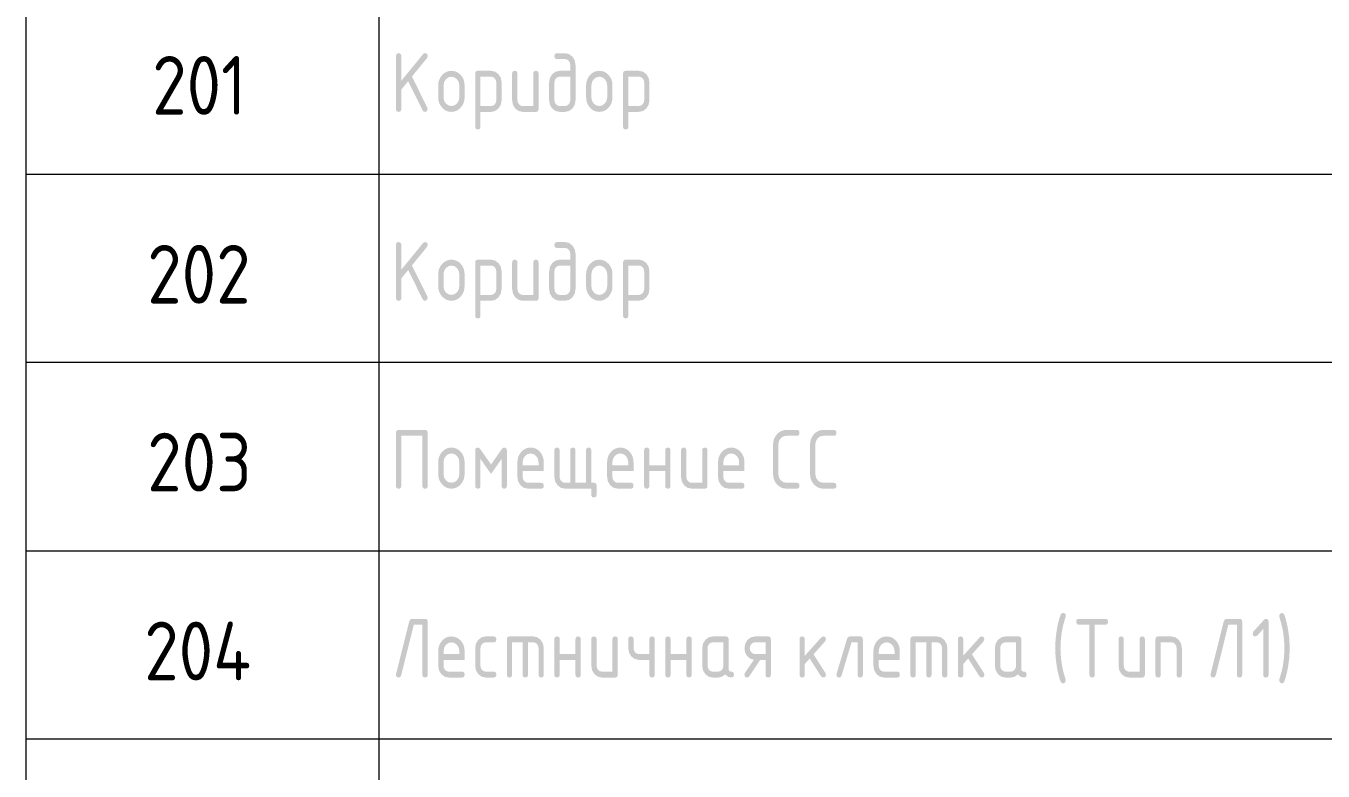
# Model space of a CAD drawing. Header units: millimetres. Extents: x -99936 to 523262, y -63190 to 327013.
# Drawn here: x 165623 to 171147, y 14968 to 18141 of the extents above; entities that cross this region are included whole.
import ezdxf

# ---------------------------------------------------------------- set-up
doc = ezdxf.new("R2010")
doc.units = ezdxf.units.MM
doc.layers.add('0_АР', color=8, linetype='Continuous', lineweight=20)
doc.styles.add('PIK', font='isocpeur.ttf', dxfattribs={"width": 0.9, "height": 250})

msp = doc.modelspace()

# ---------------------------------------------------------------- hatches: boundary and pattern name
at = {"layer": '0_АР'}
h = msp.add_hatch(color=7, dxfattribs=at)
h.dxf.hatch_style = 2
h.paths.add_polyline_path([(167250.311, 17905.74), (167221.207, 17870.131), (167221.207, 17787.614), (167220.504, 17782.125), (167218.396, 17778.216), (167214.882, 17775.879), (167209.962, 17775.102), (167205.011, 17775.879), (167201.481, 17778.216), (167199.366, 17782.125), (167198.663, 17787.614), (167198.663, 18012.455), (167199.366, 18017.922), (167201.481, 18021.833), (167205.011, 18024.183), (167209.962, 18024.968), (167214.882, 18024.183), (167218.396, 18021.833), (167220.504, 18017.922), (167221.207, 18012.455), (167221.207, 17907.394), (167313.811, 18020.834), (167317.601, 18023.934), (167322.3, 18024.968), (167327.22, 18024.183), (167330.734, 18021.833), (167332.842, 18017.922), (167333.545, 18012.455), (167330.458, 18003.966), (167266.297, 17925.418), (167332.001, 17793.843), (167333.545, 17787.614), (167330.017, 17778.96), (167326.345, 17776.06), (167322.3, 17775.102), (167316.354, 17776.756), (167312.268, 17781.716)])
h = msp.add_hatch(color=7, dxfattribs=at)
h.paths.add_polyline_path([(167963.172, 17974.973), (167963.172, 17825.097), (167959.879, 17805.667), (167950.054, 17789.544), (167935.557, 17778.705), (167918.248, 17775.102), (167895.759, 17775.102), (167878.354, 17778.74), (167863.843, 17789.654), (167854.046, 17805.805), (167850.78, 17825.097), (167850.78, 17900.062), (167854.052, 17919.417), (167863.899, 17935.506), (167878.402, 17946.371), (167895.759, 17950.003), (167940.738, 17950.003), (167940.738, 17974.973), (167939.098, 17984.722), (167934.234, 17992.777), (167927.006, 17998.186), (167918.248, 17999.998), (167884.514, 17999.998), (167879.603, 18000.774), (167876.108, 18003.105), (167874.019, 18006.997), (167873.324, 18012.455), (167874.019, 18017.922), (167876.108, 18021.833), (167879.603, 18024.183), (167884.514, 18024.968), (167918.248, 18024.968), (167935.625, 18021.302), (167950.109, 18010.361), (167959.906, 17994.238)])
h.paths.add_polyline_path([(167940.738, 17825.097), (167940.738, 17925.032), (167895.759, 17925.032), (167887.07, 17923.186), (167879.829, 17917.701), (167874.944, 17909.647), (167873.324, 17900.062), (167873.324, 17825.097), (167874.978, 17815.554), (167879.939, 17807.458), (167887.187, 17801.905), (167895.759, 17800.072), (167918.248, 17800.072), (167926.896, 17801.891), (167934.179, 17807.348), (167939.091, 17815.437)])
h = msp.add_hatch(color=7, dxfattribs=at)
h.paths.add_polyline_path([(167378.427, 17837.555), (167378.427, 17887.55), (167379.451, 17900.014), (167382.527, 17911.528), (167387.659, 17922.09), (167394.853, 17931.702), (167403.513, 17939.701), (167413.036, 17945.421), (167423.417, 17948.856), (167434.651, 17950.003), (167446.01, 17948.867), (167456.444, 17945.469), (167465.959, 17939.817), (167474.559, 17931.923), (167481.657, 17922.362), (167486.741, 17911.783), (167489.798, 17900.18), (167490.82, 17887.55), (167490.82, 17837.555), (167489.788, 17825.058), (167486.699, 17813.528), (167481.564, 17802.96), (167474.393, 17793.347), (167465.742, 17785.357), (167456.238, 17779.656), (167445.876, 17776.24), (167434.651, 17775.102), (167423.417, 17776.24), (167413.036, 17779.656), (167403.513, 17785.357), (167394.853, 17793.347), (167387.659, 17802.96), (167382.527, 17813.528), (167379.451, 17825.058)])
h.paths.add_polyline_path([(167468.385, 17837.555), (167468.385, 17887.55), (167465.905, 17901.895), (167458.463, 17914.008), (167447.549, 17922.269), (167434.651, 17925.032), (167421.711, 17922.269), (167410.838, 17914.008), (167403.424, 17901.895), (167400.972, 17887.55), (167400.972, 17837.555), (167403.411, 17823.044), (167410.728, 17810.931), (167421.594, 17802.773), (167434.651, 17800.072), (167447.549, 17802.807), (167458.463, 17811.041), (167465.905, 17823.161)])
h = msp.add_hatch(color=7, dxfattribs=at)
h.paths.add_polyline_path([(167535.878, 17937.49), (167536.581, 17942.956), (167538.696, 17946.867), (167542.226, 17949.218), (167547.178, 17950.003), (167603.347, 17950.003), (167620.724, 17946.371), (167635.207, 17935.506), (167645.005, 17919.417), (167648.271, 17900.062), (167648.271, 17825.097), (167645.005, 17805.805), (167635.207, 17789.654), (167620.724, 17778.74), (167603.347, 17775.102), (167558.422, 17775.102), (167558.422, 17712.649), (167557.72, 17707.183), (167555.611, 17703.272), (167552.097, 17700.921), (167547.178, 17700.137), (167542.226, 17700.921), (167538.696, 17703.272), (167536.581, 17707.183), (167535.878, 17712.649)])
h.paths.add_polyline_path([(167558.422, 17925.032), (167558.422, 17800.072), (167603.347, 17800.072), (167611.994, 17801.891), (167619.277, 17807.348), (167624.189, 17815.437), (167625.836, 17825.097), (167625.836, 17900.062), (167624.196, 17909.784), (167619.332, 17917.812), (167612.104, 17923.22), (167603.347, 17925.032)])
h = msp.add_hatch(color=7, dxfattribs=at)
h.dxf.hatch_style = 2
h.paths.add_polyline_path([(167805.722, 17937.49), (167805.722, 17787.614), (167805.019, 17782.125), (167802.91, 17778.216), (167799.396, 17775.879), (167794.477, 17775.102), (167738.308, 17775.102), (167720.903, 17778.705), (167706.393, 17789.544), (167696.595, 17805.667), (167693.329, 17825.097), (167693.329, 17937.49), (167694.032, 17942.956), (167696.147, 17946.867), (167699.677, 17949.218), (167704.629, 17950.003), (167709.548, 17949.218), (167713.062, 17946.867), (167715.171, 17942.956), (167715.873, 17937.49), (167715.873, 17825.097), (167717.527, 17815.554), (167722.488, 17807.458), (167729.736, 17801.905), (167738.308, 17800.072), (167783.287, 17800.072), (167783.287, 17937.49), (167783.981, 17942.956), (167786.071, 17946.867), (167789.566, 17949.218), (167794.477, 17950.003), (167799.396, 17949.218), (167802.91, 17946.867), (167805.019, 17942.956)])
h = msp.add_hatch(color=7, dxfattribs=at)
h.paths.add_polyline_path([(168008.231, 17837.555), (168008.231, 17887.55), (168009.255, 17900.014), (168012.33, 17911.528), (168017.463, 17922.09), (168024.657, 17931.702), (168033.317, 17939.701), (168042.84, 17945.421), (168053.221, 17948.856), (168064.455, 17950.003), (168075.814, 17948.867), (168086.248, 17945.469), (168095.763, 17939.817), (168104.363, 17931.923), (168111.461, 17922.362), (168116.544, 17911.783), (168119.602, 17900.18), (168120.623, 17887.55), (168120.623, 17837.555), (168119.592, 17825.058), (168116.503, 17813.528), (168111.368, 17802.96), (168104.197, 17793.347), (168095.546, 17785.357), (168086.041, 17779.656), (168075.68, 17776.24), (168064.455, 17775.102), (168053.221, 17776.24), (168042.84, 17779.656), (168033.317, 17785.357), (168024.657, 17793.347), (168017.463, 17802.96), (168012.33, 17813.528), (168009.255, 17825.058)])
h.paths.add_polyline_path([(168098.189, 17837.555), (168098.189, 17887.55), (168095.708, 17901.895), (168088.267, 17914.008), (168077.353, 17922.269), (168064.455, 17925.032), (168051.515, 17922.269), (168040.642, 17914.008), (168033.228, 17901.895), (168030.775, 17887.55), (168030.775, 17837.555), (168033.214, 17823.044), (168040.532, 17810.931), (168051.398, 17802.773), (168064.455, 17800.072), (168077.353, 17802.807), (168088.267, 17811.041), (168095.708, 17823.161)])
h = msp.add_hatch(color=7, dxfattribs=at)
h.paths.add_polyline_path([(168165.682, 17937.49), (168166.385, 17942.956), (168168.5, 17946.867), (168172.03, 17949.218), (168176.981, 17950.003), (168233.15, 17950.003), (168250.527, 17946.371), (168265.01, 17935.506), (168274.808, 17919.417), (168278.074, 17900.062), (168278.074, 17825.097), (168274.808, 17805.805), (168265.01, 17789.654), (168250.527, 17778.74), (168233.15, 17775.102), (168188.226, 17775.102), (168188.226, 17712.649), (168187.523, 17707.183), (168185.415, 17703.272), (168181.901, 17700.921), (168176.981, 17700.137), (168172.03, 17700.921), (168168.5, 17703.272), (168166.385, 17707.183), (168165.682, 17712.649)])
h.paths.add_polyline_path([(168188.226, 17925.032), (168188.226, 17800.072), (168233.15, 17800.072), (168241.797, 17801.891), (168249.08, 17807.348), (168253.993, 17815.437), (168255.64, 17825.097), (168255.64, 17900.062), (168254, 17909.784), (168249.135, 17917.812), (168241.908, 17923.22), (168233.15, 17925.032)])
h = msp.add_hatch(color=7, dxfattribs=at)
h.dxf.hatch_style = 2
h.paths.add_polyline_path([(167250.311, 17101.405), (167221.207, 17065.796), (167221.207, 16983.279), (167220.504, 16977.79), (167218.396, 16973.881), (167214.882, 16971.544), (167209.962, 16970.767), (167205.011, 16971.544), (167201.481, 16973.881), (167199.366, 16977.79), (167198.663, 16983.279), (167198.663, 17208.12), (167199.366, 17213.587), (167201.481, 17217.498), (167205.011, 17219.848), (167209.962, 17220.633), (167214.882, 17219.848), (167218.396, 17217.498), (167220.504, 17213.587), (167221.207, 17208.12), (167221.207, 17103.058), (167313.811, 17216.499), (167317.601, 17219.599), (167322.3, 17220.633), (167327.22, 17219.848), (167330.734, 17217.498), (167332.842, 17213.587), (167333.545, 17208.12), (167330.458, 17199.631), (167266.297, 17121.083), (167332.001, 16989.508), (167333.545, 16983.279), (167330.017, 16974.625), (167326.345, 16971.725), (167322.3, 16970.767), (167316.354, 16972.42), (167312.268, 16977.381)])
h = msp.add_hatch(color=7, dxfattribs=at)
h.paths.add_polyline_path([(167963.172, 17170.637), (167963.172, 17020.762), (167959.879, 17001.332), (167950.054, 16985.209), (167935.557, 16974.37), (167918.248, 16970.767), (167895.759, 16970.767), (167878.354, 16974.405), (167863.843, 16985.319), (167854.046, 17001.47), (167850.78, 17020.762), (167850.78, 17095.727), (167854.052, 17115.082), (167863.899, 17131.17), (167878.402, 17142.036), (167895.759, 17145.667), (167940.738, 17145.667), (167940.738, 17170.637), (167939.098, 17180.387), (167934.234, 17188.442), (167927.006, 17193.851), (167918.248, 17195.663), (167884.514, 17195.663), (167879.603, 17196.439), (167876.108, 17198.77), (167874.019, 17202.662), (167873.324, 17208.12), (167874.019, 17213.587), (167876.108, 17217.498), (167879.603, 17219.848), (167884.514, 17220.633), (167918.248, 17220.633), (167935.625, 17216.967), (167950.109, 17206.026), (167959.906, 17189.902)])
h.paths.add_polyline_path([(167940.738, 17020.762), (167940.738, 17120.697), (167895.759, 17120.697), (167887.07, 17118.851), (167879.829, 17113.366), (167874.944, 17105.312), (167873.324, 17095.727), (167873.324, 17020.762), (167874.978, 17011.219), (167879.939, 17003.123), (167887.187, 16997.57), (167895.759, 16995.737), (167918.248, 16995.737), (167926.896, 16997.556), (167934.179, 17003.013), (167939.091, 17011.102)])
h = msp.add_hatch(color=7, dxfattribs=at)
h.paths.add_polyline_path([(167378.427, 17033.22), (167378.427, 17083.215), (167379.451, 17095.679), (167382.527, 17107.193), (167387.659, 17117.755), (167394.853, 17127.367), (167403.513, 17135.366), (167413.036, 17141.085), (167423.417, 17144.521), (167434.651, 17145.667), (167446.01, 17144.532), (167456.444, 17141.134), (167465.959, 17135.482), (167474.559, 17127.588), (167481.657, 17118.027), (167486.741, 17107.448), (167489.798, 17095.845), (167490.82, 17083.215), (167490.82, 17033.22), (167489.788, 17020.723), (167486.699, 17009.193), (167481.564, 16998.625), (167474.393, 16989.012), (167465.742, 16981.022), (167456.238, 16975.321), (167445.876, 16971.905), (167434.651, 16970.767), (167423.417, 16971.905), (167413.036, 16975.321), (167403.513, 16981.022), (167394.853, 16989.012), (167387.659, 16998.625), (167382.527, 17009.193), (167379.451, 17020.723)])
h.paths.add_polyline_path([(167468.385, 17033.22), (167468.385, 17083.215), (167465.905, 17097.56), (167458.463, 17109.673), (167447.549, 17117.934), (167434.651, 17120.697), (167421.711, 17117.934), (167410.838, 17109.673), (167403.424, 17097.56), (167400.972, 17083.215), (167400.972, 17033.22), (167403.411, 17018.709), (167410.728, 17006.596), (167421.594, 16998.438), (167434.651, 16995.737), (167447.549, 16998.472), (167458.463, 17006.706), (167465.905, 17018.826)])
h = msp.add_hatch(color=7, dxfattribs=at)
h.paths.add_polyline_path([(167535.878, 17133.155), (167536.581, 17138.621), (167538.696, 17142.532), (167542.226, 17144.883), (167547.178, 17145.667), (167603.347, 17145.667), (167620.724, 17142.036), (167635.207, 17131.17), (167645.005, 17115.082), (167648.271, 17095.727), (167648.271, 17020.762), (167645.005, 17001.47), (167635.207, 16985.319), (167620.724, 16974.405), (167603.347, 16970.767), (167558.422, 16970.767), (167558.422, 16908.314), (167557.72, 16902.848), (167555.611, 16898.937), (167552.097, 16896.586), (167547.178, 16895.802), (167542.226, 16896.586), (167538.696, 16898.937), (167536.581, 16902.848), (167535.878, 16908.314)])
h.paths.add_polyline_path([(167558.422, 17120.697), (167558.422, 16995.737), (167603.347, 16995.737), (167611.994, 16997.556), (167619.277, 17003.013), (167624.189, 17011.102), (167625.836, 17020.762), (167625.836, 17095.727), (167624.196, 17105.449), (167619.332, 17113.476), (167612.104, 17118.885), (167603.347, 17120.697)])
h = msp.add_hatch(color=7, dxfattribs=at)
h.dxf.hatch_style = 2
h.paths.add_polyline_path([(167805.722, 17133.155), (167805.722, 16983.279), (167805.019, 16977.79), (167802.91, 16973.881), (167799.396, 16971.544), (167794.477, 16970.767), (167738.308, 16970.767), (167720.903, 16974.37), (167706.393, 16985.209), (167696.595, 17001.332), (167693.329, 17020.762), (167693.329, 17133.155), (167694.032, 17138.621), (167696.147, 17142.532), (167699.677, 17144.883), (167704.629, 17145.667), (167709.548, 17144.883), (167713.062, 17142.532), (167715.171, 17138.621), (167715.873, 17133.155), (167715.873, 17020.762), (167717.527, 17011.219), (167722.488, 17003.123), (167729.736, 16997.57), (167738.308, 16995.737), (167783.287, 16995.737), (167783.287, 17133.155), (167783.981, 17138.621), (167786.071, 17142.532), (167789.566, 17144.883), (167794.477, 17145.667), (167799.396, 17144.883), (167802.91, 17142.532), (167805.019, 17138.621)])
h = msp.add_hatch(color=7, dxfattribs=at)
h.paths.add_polyline_path([(168008.231, 17033.22), (168008.231, 17083.215), (168009.255, 17095.679), (168012.33, 17107.193), (168017.463, 17117.755), (168024.657, 17127.367), (168033.317, 17135.366), (168042.84, 17141.085), (168053.221, 17144.521), (168064.455, 17145.667), (168075.814, 17144.532), (168086.248, 17141.134), (168095.763, 17135.482), (168104.363, 17127.588), (168111.461, 17118.027), (168116.544, 17107.448), (168119.602, 17095.845), (168120.623, 17083.215), (168120.623, 17033.22), (168119.592, 17020.723), (168116.503, 17009.193), (168111.368, 16998.625), (168104.197, 16989.012), (168095.546, 16981.022), (168086.041, 16975.321), (168075.68, 16971.905), (168064.455, 16970.767), (168053.221, 16971.905), (168042.84, 16975.321), (168033.317, 16981.022), (168024.657, 16989.012), (168017.463, 16998.625), (168012.33, 17009.193), (168009.255, 17020.723)])
h.paths.add_polyline_path([(168098.189, 17033.22), (168098.189, 17083.215), (168095.708, 17097.56), (168088.267, 17109.673), (168077.353, 17117.934), (168064.455, 17120.697), (168051.515, 17117.934), (168040.642, 17109.673), (168033.228, 17097.56), (168030.775, 17083.215), (168030.775, 17033.22), (168033.214, 17018.709), (168040.532, 17006.596), (168051.398, 16998.438), (168064.455, 16995.737), (168077.353, 16998.472), (168088.267, 17006.706), (168095.708, 17018.826)])
h = msp.add_hatch(color=7, dxfattribs=at)
h.paths.add_polyline_path([(168165.682, 17133.155), (168166.385, 17138.621), (168168.5, 17142.532), (168172.03, 17144.883), (168176.981, 17145.667), (168233.15, 17145.667), (168250.527, 17142.036), (168265.01, 17131.17), (168274.808, 17115.082), (168278.074, 17095.727), (168278.074, 17020.762), (168274.808, 17001.47), (168265.01, 16985.319), (168250.527, 16974.405), (168233.15, 16970.767), (168188.226, 16970.767), (168188.226, 16908.314), (168187.523, 16902.848), (168185.415, 16898.937), (168181.901, 16896.586), (168176.981, 16895.802), (168172.03, 16896.586), (168168.5, 16898.937), (168166.385, 16902.848), (168165.682, 16908.314)])
h.paths.add_polyline_path([(168188.226, 17120.697), (168188.226, 16995.737), (168233.15, 16995.737), (168241.797, 16997.556), (168249.08, 17003.013), (168253.993, 17011.102), (168255.64, 17020.762), (168255.64, 17095.727), (168254, 17105.449), (168249.135, 17113.476), (168241.908, 17118.885), (168233.15, 17120.697)])
h = msp.add_hatch(color=7, dxfattribs=at)
h.dxf.hatch_style = 2
h.paths.add_polyline_path([(167209.962, 16420.531), (167322.3, 16420.531), (167327.22, 16419.746), (167330.734, 16417.396), (167332.842, 16413.485), (167333.545, 16408.018), (167333.545, 16183.178), (167332.842, 16177.688), (167330.734, 16173.779), (167327.22, 16171.442), (167322.3, 16170.665), (167317.38, 16171.442), (167313.866, 16173.779), (167311.758, 16177.688), (167311.055, 16183.178), (167311.055, 16395.561), (167221.207, 16395.561), (167221.207, 16183.178), (167220.504, 16177.688), (167218.396, 16173.779), (167214.882, 16171.442), (167209.962, 16170.665), (167205.011, 16171.442), (167201.481, 16173.779), (167199.366, 16177.688), (167198.663, 16183.178), (167198.663, 16408.018), (167199.366, 16413.485), (167201.481, 16417.396), (167205.011, 16419.746)])
h = msp.add_hatch(color=7, dxfattribs=at)
h.dxf.hatch_style = 2
h.paths.add_polyline_path([(168905.747, 16420.531), (168910.667, 16419.746), (168914.181, 16417.396), (168916.289, 16413.485), (168916.992, 16408.018), (168916.289, 16402.561), (168914.181, 16398.668), (168910.667, 16396.337), (168905.747, 16395.561), (168860.823, 16395.561), (168851.717, 16394.395), (168843.825, 16390.903), (168837.142, 16385.096), (168831.664, 16376.985), (168828.267, 16367.883), (168827.144, 16358.078), (168827.144, 16233.118), (168829.597, 16218.724), (168837.011, 16206.604), (168847.883, 16198.371), (168860.823, 16195.635), (168905.747, 16195.635), (168910.667, 16194.851), (168914.181, 16192.507), (168916.289, 16188.612), (168916.992, 16183.178), (168916.289, 16177.688), (168914.181, 16173.779), (168910.667, 16171.442), (168905.747, 16170.665), (168860.823, 16170.665), (168849.59, 16171.803), (168839.209, 16175.22), (168829.685, 16180.92), (168821.025, 16188.91), (168813.831, 16198.523), (168808.699, 16209.092), (168805.623, 16220.622), (168804.599, 16233.118), (168804.599, 16358.078), (168805.623, 16370.543), (168808.699, 16382.056), (168813.831, 16392.619), (168821.025, 16402.231), (168829.685, 16410.229), (168839.209, 16415.949), (168849.59, 16419.385), (168860.823, 16420.531)])
h = msp.add_hatch(color=7, dxfattribs=at)
h.dxf.hatch_style = 2
h.paths.add_polyline_path([(169063.198, 16420.531), (169068.118, 16419.746), (169071.632, 16417.396), (169073.74, 16413.485), (169074.443, 16408.018), (169073.74, 16402.561), (169071.632, 16398.668), (169068.118, 16396.337), (169063.198, 16395.561), (169018.274, 16395.561), (169009.168, 16394.395), (169001.276, 16390.903), (168994.593, 16385.096), (168989.115, 16376.985), (168985.718, 16367.883), (168984.595, 16358.078), (168984.595, 16233.118), (168987.048, 16218.724), (168994.462, 16206.604), (169005.334, 16198.371), (169018.274, 16195.635), (169063.198, 16195.635), (169068.118, 16194.851), (169071.632, 16192.507), (169073.74, 16188.612), (169074.443, 16183.178), (169073.74, 16177.688), (169071.632, 16173.779), (169068.118, 16171.442), (169063.198, 16170.665), (169018.274, 16170.665), (169007.04, 16171.803), (168996.66, 16175.22), (168987.136, 16180.92), (168978.476, 16188.91), (168971.282, 16198.523), (168966.15, 16209.092), (168963.074, 16220.622), (168962.05, 16233.118), (168962.05, 16358.078), (168963.074, 16370.543), (168966.15, 16382.056), (168971.282, 16392.619), (168978.476, 16402.231), (168987.136, 16410.229), (168996.66, 16415.949), (169007.04, 16419.385), (169018.274, 16420.531)])
h = msp.add_hatch(color=7, dxfattribs=at)
h.paths.add_polyline_path([(167378.427, 16233.118), (167378.427, 16283.113), (167379.451, 16295.577), (167382.527, 16307.091), (167387.659, 16317.654), (167394.853, 16327.265), (167403.513, 16335.264), (167413.036, 16340.984), (167423.417, 16344.419), (167434.651, 16345.566), (167446.01, 16344.431), (167456.444, 16341.032), (167465.959, 16335.38), (167474.559, 16327.486), (167481.657, 16317.925), (167486.741, 16307.346), (167489.798, 16295.744), (167490.82, 16283.113), (167490.82, 16233.118), (167489.788, 16220.622), (167486.699, 16209.092), (167481.564, 16198.523), (167474.393, 16188.91), (167465.742, 16180.92), (167456.238, 16175.22), (167445.876, 16171.803), (167434.651, 16170.665), (167423.417, 16171.803), (167413.036, 16175.22), (167403.513, 16180.92), (167394.853, 16188.91), (167387.659, 16198.523), (167382.527, 16209.092), (167379.451, 16220.622)])
h.paths.add_polyline_path([(167468.385, 16233.118), (167468.385, 16283.113), (167465.905, 16297.458), (167458.463, 16309.571), (167447.549, 16317.833), (167434.651, 16320.596), (167421.711, 16317.833), (167410.838, 16309.571), (167403.424, 16297.458), (167400.972, 16283.113), (167400.972, 16233.118), (167403.411, 16218.607), (167410.728, 16206.494), (167421.594, 16198.336), (167434.651, 16195.635), (167447.549, 16198.371), (167458.463, 16206.604), (167465.905, 16218.724)])
h = msp.add_hatch(color=7, dxfattribs=at)
h.dxf.hatch_style = 2
h.paths.add_polyline_path([(167603.347, 16233.118), (167558.422, 16297.114), (167558.422, 16183.178), (167557.72, 16177.688), (167555.611, 16173.779), (167552.097, 16171.442), (167547.178, 16170.665), (167542.226, 16171.442), (167538.696, 16173.779), (167536.581, 16177.688), (167535.878, 16183.178), (167535.878, 16333.053), (167536.581, 16338.52), (167538.696, 16342.431), (167542.226, 16344.781), (167547.178, 16345.566), (167552.759, 16343.581), (167558.422, 16337.628), (167603.347, 16273.632), (167648.271, 16337.628), (167653.893, 16343.581), (167659.515, 16345.566), (167664.435, 16344.781), (167667.949, 16342.431), (167670.057, 16338.52), (167670.76, 16333.053), (167670.76, 16183.178), (167670.057, 16177.688), (167667.949, 16173.779), (167664.435, 16171.442), (167659.515, 16170.665), (167654.596, 16171.442), (167651.082, 16173.779), (167648.973, 16177.688), (167648.271, 16183.178), (167648.271, 16297.114)])
h = msp.add_hatch(color=7, dxfattribs=at)
h.paths.add_polyline_path([(167771.866, 16320.596), (167758.926, 16317.833), (167748.054, 16309.571), (167740.64, 16297.458), (167738.187, 16283.113), (167738.187, 16270.6), (167805.6, 16270.6), (167805.6, 16283.113), (167803.12, 16297.458), (167795.679, 16309.571), (167784.765, 16317.833)])
h.paths.add_polyline_path([(167738.187, 16245.63), (167738.187, 16220.66), (167739.84, 16211.117), (167744.801, 16203.021), (167752.05, 16197.468), (167760.621, 16195.635), (167816.79, 16195.635), (167821.71, 16194.851), (167825.224, 16192.507), (167827.332, 16188.612), (167828.035, 16183.178), (167827.332, 16177.688), (167825.224, 16173.779), (167821.71, 16171.442), (167816.79, 16170.665), (167760.621, 16170.665), (167743.217, 16174.269), (167728.706, 16185.107), (167718.908, 16201.23), (167715.642, 16220.66), (167715.642, 16283.113), (167716.666, 16295.577), (167719.742, 16307.091), (167724.874, 16317.654), (167732.068, 16327.265), (167740.728, 16335.264), (167750.252, 16340.984), (167760.632, 16344.419), (167771.866, 16345.566), (167783.225, 16344.431), (167793.66, 16341.032), (167803.174, 16335.38), (167811.774, 16327.486), (167818.873, 16317.925), (167823.956, 16307.346), (167827.013, 16295.744), (167828.035, 16283.113), (167828.035, 16245.63)])
h = msp.add_hatch(color=7, dxfattribs=at)
h.dxf.hatch_style = 2
h.paths.add_polyline_path([(168030.41, 16170.665), (167918.072, 16170.665), (167900.668, 16174.303), (167886.157, 16185.217), (167876.359, 16201.368), (167873.093, 16220.66), (167873.093, 16333.053), (167873.797, 16338.52), (167875.911, 16342.431), (167879.441, 16344.781), (167884.393, 16345.566), (167889.313, 16344.781), (167892.827, 16342.431), (167894.935, 16338.52), (167895.638, 16333.053), (167895.638, 16220.66), (167897.291, 16211.117), (167902.252, 16203.021), (167909.501, 16197.468), (167918.072, 16195.635), (167940.562, 16195.635), (167940.562, 16333.053), (167941.265, 16338.52), (167943.373, 16342.431), (167946.887, 16344.781), (167951.807, 16345.566), (167956.726, 16344.781), (167960.24, 16342.431), (167962.349, 16338.52), (167963.051, 16333.053), (167963.051, 16195.635), (168007.975, 16195.635), (168007.975, 16333.053), (168008.678, 16338.52), (168010.787, 16342.431), (168014.301, 16344.781), (168019.22, 16345.566), (168024.108, 16344.781), (168027.606, 16342.431), (168029.708, 16338.52), (168030.41, 16333.053), (168030.41, 16195.635), (168041.655, 16195.635), (168046.583, 16194.851), (168050.116, 16192.507), (168052.243, 16188.612), (168052.955, 16183.178), (168052.955, 16145.695), (168052.243, 16140.229), (168050.116, 16136.318), (168046.583, 16133.967), (168041.655, 16133.182), (168036.735, 16133.967), (168033.221, 16136.318), (168031.113, 16140.229), (168030.41, 16145.695)])
h = msp.add_hatch(color=7, dxfattribs=at)
h.paths.add_polyline_path([(168154.022, 16320.596), (168141.083, 16317.833), (168130.21, 16309.571), (168122.796, 16297.458), (168120.343, 16283.113), (168120.343, 16270.6), (168187.757, 16270.6), (168187.757, 16283.113), (168185.276, 16297.458), (168177.835, 16309.571), (168166.921, 16317.833)])
h.paths.add_polyline_path([(168120.343, 16245.63), (168120.343, 16220.66), (168121.997, 16211.117), (168126.958, 16203.021), (168134.206, 16197.468), (168142.778, 16195.635), (168198.946, 16195.635), (168203.866, 16194.851), (168207.38, 16192.507), (168209.488, 16188.612), (168210.191, 16183.178), (168209.488, 16177.688), (168207.38, 16173.779), (168203.866, 16171.442), (168198.946, 16170.665), (168142.778, 16170.665), (168125.373, 16174.269), (168110.862, 16185.107), (168101.064, 16201.23), (168097.798, 16220.66), (168097.798, 16283.113), (168098.823, 16295.577), (168101.898, 16307.091), (168107.03, 16317.654), (168114.225, 16327.265), (168122.885, 16335.264), (168132.408, 16340.984), (168142.789, 16344.419), (168154.022, 16345.566), (168165.382, 16344.431), (168175.816, 16341.032), (168185.331, 16335.38), (168193.93, 16327.486), (168201.029, 16317.925), (168206.112, 16307.346), (168209.17, 16295.744), (168210.191, 16283.113), (168210.191, 16245.63)])
h = msp.add_hatch(color=7, dxfattribs=at)
h.dxf.hatch_style = 2
h.paths.add_polyline_path([(168277.794, 16245.63), (168277.794, 16183.178), (168277.091, 16177.688), (168274.983, 16173.779), (168271.469, 16171.442), (168266.549, 16170.665), (168261.598, 16171.442), (168258.067, 16173.779), (168255.953, 16177.688), (168255.249, 16183.178), (168255.249, 16333.053), (168255.953, 16338.52), (168258.067, 16342.431), (168261.598, 16344.781), (168266.549, 16345.566), (168271.469, 16344.781), (168274.983, 16342.431), (168277.091, 16338.52), (168277.794, 16333.053), (168277.794, 16270.6), (168345.208, 16270.6), (168345.208, 16333.053), (168345.902, 16338.52), (168347.991, 16342.431), (168351.486, 16344.781), (168356.397, 16345.566), (168361.317, 16344.781), (168364.831, 16342.431), (168366.939, 16338.52), (168367.642, 16333.053), (168367.642, 16183.178), (168366.939, 16177.688), (168364.831, 16173.779), (168361.317, 16171.442), (168356.397, 16170.665), (168351.486, 16171.442), (168347.991, 16173.779), (168345.902, 16177.688), (168345.208, 16183.178), (168345.208, 16245.63)])
h = msp.add_hatch(color=7, dxfattribs=at)
h.dxf.hatch_style = 2
h.paths.add_polyline_path([(168525.093, 16333.053), (168525.093, 16183.178), (168524.39, 16177.688), (168522.282, 16173.779), (168518.768, 16171.442), (168513.848, 16170.665), (168457.679, 16170.665), (168440.275, 16174.269), (168425.764, 16185.107), (168415.966, 16201.23), (168412.7, 16220.66), (168412.7, 16333.053), (168413.404, 16338.52), (168415.518, 16342.431), (168419.049, 16344.781), (168424, 16345.566), (168428.92, 16344.781), (168432.434, 16342.431), (168434.542, 16338.52), (168435.245, 16333.053), (168435.245, 16220.66), (168436.899, 16211.117), (168441.86, 16203.021), (168449.108, 16197.468), (168457.679, 16195.635), (168502.659, 16195.635), (168502.659, 16333.053), (168503.353, 16338.52), (168505.442, 16342.431), (168508.937, 16344.781), (168513.848, 16345.566), (168518.768, 16344.781), (168522.282, 16342.431), (168524.39, 16338.52)])
h = msp.add_hatch(color=7, dxfattribs=at)
h.paths.add_polyline_path([(168626.375, 16320.596), (168613.435, 16317.833), (168602.563, 16309.571), (168595.149, 16297.458), (168592.696, 16283.113), (168592.696, 16270.6), (168660.11, 16270.6), (168660.11, 16283.113), (168657.629, 16297.458), (168650.188, 16309.571), (168639.274, 16317.833)])
h.paths.add_polyline_path([(168592.696, 16245.63), (168592.696, 16220.66), (168594.35, 16211.117), (168599.311, 16203.021), (168606.559, 16197.468), (168615.13, 16195.635), (168671.299, 16195.635), (168676.219, 16194.851), (168679.733, 16192.507), (168681.841, 16188.612), (168682.544, 16183.178), (168681.841, 16177.688), (168679.733, 16173.779), (168676.219, 16171.442), (168671.299, 16170.665), (168615.13, 16170.665), (168597.726, 16174.269), (168583.215, 16185.107), (168573.417, 16201.23), (168570.151, 16220.66), (168570.151, 16283.113), (168571.175, 16295.577), (168574.251, 16307.091), (168579.383, 16317.654), (168586.577, 16327.265), (168595.238, 16335.264), (168604.761, 16340.984), (168615.142, 16344.419), (168626.375, 16345.566), (168637.735, 16344.431), (168648.169, 16341.032), (168657.683, 16335.38), (168666.283, 16327.486), (168673.382, 16317.925), (168678.465, 16307.346), (168681.523, 16295.744), (168682.544, 16283.113), (168682.544, 16245.63)])
h = msp.add_hatch(color=7, dxfattribs=at)
h.dxf.hatch_style = 2
h.paths.add_polyline_path([(170028.611, 15491.291), (170030.264, 15453.553), (170035.225, 15416.105), (170040.924, 15390.515), (170050.218, 15358.393), (170051.045, 15353.817), (170047.628, 15345.053), (170043.941, 15342.297), (170039.635, 15341.36), (170033.696, 15342.834), (170030.154, 15347.203), (170025.575, 15359.473), (170021.259, 15373.964), (170017.201, 15390.689), (170013.397, 15409.656), (170007.892, 15450.122), (170006.066, 15491.291), (170007.892, 15532.391), (170013.397, 15572.87), (170017.201, 15591.814), (170021.259, 15608.541), (170025.575, 15623.046), (170030.154, 15635.323), (170033.696, 15639.691), (170039.635, 15641.166), (170044.627, 15640.382), (170048.193, 15638.038), (170050.332, 15634.143), (170051.045, 15628.709), (170050.218, 15624.133), (170040.924, 15592.011), (170035.225, 15566.421), (170030.264, 15528.959)])
h = msp.add_hatch(color=7, dxfattribs=at)
h.dxf.hatch_style = 2
h.paths.add_polyline_path([(170982.43, 15491.291), (170980.749, 15528.959), (170975.761, 15566.421), (170973.392, 15577.904), (170970.083, 15591.35), (170965.823, 15606.76), (170960.602, 15624.133), (170959.886, 15628.709), (170963.303, 15637.473), (170971.296, 15641.166), (170977.29, 15639.691), (170980.887, 15635.323), (170985.434, 15623.046), (170989.727, 15608.541), (170993.762, 15591.814), (170997.534, 15572.87), (171003.018, 15532.391), (171004.865, 15491.291), (171003.018, 15450.122), (170997.534, 15409.656), (170993.762, 15390.689), (170989.727, 15373.964), (170985.434, 15359.473), (170980.887, 15347.203), (170977.29, 15342.834), (170971.296, 15341.36), (170963.358, 15345.163), (170959.886, 15353.817), (170960.602, 15358.393), (170965.823, 15375.766), (170970.083, 15391.176), (170973.392, 15404.622), (170975.761, 15416.105), (170980.749, 15453.553)])
h = msp.add_hatch(color=7, dxfattribs=at)
h.dxf.hatch_style = 2
h.paths.add_polyline_path([(167265.745, 15616.196), (167322.3, 15616.196), (167327.22, 15615.411), (167330.734, 15613.061), (167332.842, 15609.15), (167333.545, 15603.683), (167333.545, 15378.843), (167332.842, 15373.353), (167330.734, 15369.444), (167327.22, 15367.107), (167322.3, 15366.33), (167317.38, 15367.107), (167313.866, 15369.444), (167311.758, 15373.353), (167311.055, 15378.843), (167311.055, 15591.226), (167274.62, 15591.226), (167220.656, 15375.039), (167216.859, 15368.494), (167209.962, 15366.33), (167205.011, 15367.107), (167201.481, 15369.444), (167199.366, 15373.353), (167198.663, 15378.843), (167199.544, 15383.363), (167254.556, 15603.683), (167258.89, 15613.061)])
h = msp.add_hatch(color=7, dxfattribs=at)
h.dxf.hatch_style = 2
h.paths.add_polyline_path([(170095.948, 15603.683), (170096.652, 15609.15), (170098.766, 15613.061), (170102.297, 15615.411), (170107.248, 15616.196), (170219.586, 15616.196), (170224.505, 15615.411), (170228.019, 15613.061), (170230.128, 15609.15), (170230.831, 15603.683), (170230.128, 15598.225), (170228.019, 15594.333), (170224.505, 15592.002), (170219.586, 15591.226), (170174.662, 15591.226), (170174.662, 15378.843), (170173.959, 15373.353), (170171.851, 15369.444), (170168.337, 15367.107), (170163.417, 15366.33), (170158.497, 15367.107), (170154.983, 15369.444), (170152.875, 15373.353), (170152.172, 15378.843), (170152.172, 15591.226), (170107.248, 15591.226), (170102.297, 15592.002), (170098.766, 15594.333), (170096.652, 15598.225)])
h = msp.add_hatch(color=7, dxfattribs=at)
h.dxf.hatch_style = 2
h.paths.add_polyline_path([(170734.694, 15616.196), (170791.249, 15616.196), (170796.169, 15615.411), (170799.683, 15613.061), (170801.791, 15609.15), (170802.494, 15603.683), (170802.494, 15378.843), (170801.791, 15373.353), (170799.683, 15369.444), (170796.169, 15367.107), (170791.249, 15366.33), (170786.329, 15367.107), (170782.815, 15369.444), (170780.707, 15373.353), (170780.004, 15378.843), (170780.004, 15591.226), (170743.569, 15591.226), (170689.605, 15375.039), (170685.808, 15368.494), (170678.911, 15366.33), (170673.96, 15367.107), (170670.429, 15369.444), (170668.315, 15373.353), (170667.611, 15378.843), (170668.493, 15383.363), (170723.505, 15603.683), (170727.839, 15613.061)])
h = msp.add_hatch(color=7, dxfattribs=at)
h.dxf.hatch_style = 2
h.paths.add_polyline_path([(170892.355, 15573.587), (170866.503, 15544.814), (170858.676, 15541.231), (170853.724, 15542.008), (170850.194, 15544.345), (170848.079, 15548.253), (170847.376, 15553.743), (170850.683, 15562.452), (170894.615, 15611.29), (170899.045, 15614.963), (170903.6, 15616.196), (170908.519, 15615.411), (170912.033, 15613.061), (170914.142, 15609.15), (170914.844, 15603.683), (170914.844, 15378.843), (170914.142, 15373.353), (170912.033, 15369.444), (170908.519, 15367.107), (170903.6, 15366.33), (170898.68, 15367.107), (170895.166, 15369.444), (170893.058, 15373.353), (170892.355, 15378.843)])
h = msp.add_hatch(color=7, dxfattribs=at)
h.paths.add_polyline_path([(167434.651, 15516.261), (167421.711, 15513.498), (167410.838, 15505.236), (167403.424, 15493.123), (167400.972, 15478.778), (167400.972, 15466.265), (167468.385, 15466.265), (167468.385, 15478.778), (167465.905, 15493.123), (167458.463, 15505.236), (167447.549, 15513.498)])
h.paths.add_polyline_path([(167400.972, 15441.295), (167400.972, 15416.325), (167402.625, 15406.782), (167407.586, 15398.686), (167414.835, 15393.133), (167423.406, 15391.3), (167479.575, 15391.3), (167484.494, 15390.516), (167488.008, 15388.172), (167490.117, 15384.277), (167490.82, 15378.843), (167490.117, 15373.353), (167488.008, 15369.444), (167484.494, 15367.107), (167479.575, 15366.33), (167423.406, 15366.33), (167406.001, 15369.934), (167391.491, 15380.772), (167381.693, 15396.895), (167378.427, 15416.325), (167378.427, 15478.778), (167379.451, 15491.242), (167382.527, 15502.756), (167387.659, 15513.318), (167394.853, 15522.93), (167403.513, 15530.929), (167413.036, 15536.649), (167423.417, 15540.084), (167434.651, 15541.231), (167446.01, 15540.095), (167456.444, 15536.697), (167465.959, 15531.045), (167474.559, 15523.151), (167481.657, 15513.59), (167486.741, 15503.011), (167489.798, 15491.409), (167490.82, 15478.778), (167490.82, 15441.295)])
h = msp.add_hatch(color=7, dxfattribs=at)
h.dxf.hatch_style = 2
h.paths.add_polyline_path([(167558.422, 15491.291), (167558.422, 15416.325), (167560.076, 15406.782), (167565.037, 15398.686), (167572.286, 15393.133), (167580.857, 15391.3), (167614.591, 15391.3), (167619.511, 15390.516), (167623.025, 15388.172), (167625.133, 15384.277), (167625.836, 15378.843), (167625.133, 15373.353), (167623.025, 15369.444), (167619.511, 15367.107), (167614.591, 15366.33), (167580.857, 15366.33), (167563.452, 15369.934), (167548.942, 15380.772), (167539.144, 15396.895), (167535.878, 15416.325), (167535.878, 15491.291), (167539.144, 15510.645), (167548.942, 15526.734), (167563.452, 15537.6), (167580.857, 15541.231), (167614.591, 15541.231), (167619.511, 15540.446), (167623.025, 15538.096), (167625.133, 15534.185), (167625.836, 15528.718), (167625.133, 15523.26), (167623.025, 15519.368), (167619.511, 15517.037), (167614.591, 15516.261), (167580.857, 15516.261), (167572.168, 15514.414), (167564.927, 15508.929), (167560.042, 15500.875)])
h = msp.add_hatch(color=7, dxfattribs=at)
h.dxf.hatch_style = 2
h.paths.add_polyline_path([(167682.001, 15541.231), (167783.094, 15541.231), (167800.402, 15537.565), (167814.899, 15526.623), (167824.724, 15510.507), (167828.018, 15491.291), (167828.018, 15378.843), (167827.316, 15373.353), (167825.214, 15369.444), (167821.716, 15367.107), (167816.828, 15366.33), (167811.909, 15367.107), (167808.395, 15369.444), (167806.286, 15373.353), (167805.583, 15378.843), (167805.583, 15491.291), (167803.944, 15501.013), (167799.079, 15509.04), (167791.851, 15514.448), (167783.094, 15516.261), (167760.659, 15516.261), (167760.659, 15378.843), (167759.957, 15373.353), (167757.848, 15369.444), (167754.334, 15367.107), (167749.415, 15366.33), (167744.495, 15367.107), (167740.981, 15369.444), (167738.873, 15373.353), (167738.17, 15378.843), (167738.17, 15516.261), (167693.246, 15516.261), (167693.246, 15378.843), (167692.543, 15373.353), (167690.435, 15369.444), (167686.921, 15367.107), (167682.001, 15366.33), (167677.049, 15367.107), (167673.519, 15369.444), (167671.405, 15373.353), (167670.701, 15378.843), (167670.701, 15528.718), (167671.405, 15534.185), (167673.519, 15538.096), (167677.049, 15540.446)])
h = msp.add_hatch(color=7, dxfattribs=at)
h.dxf.hatch_style = 2
h.paths.add_polyline_path([(167895.638, 15441.295), (167895.638, 15378.843), (167894.935, 15373.353), (167892.827, 15369.444), (167889.313, 15367.107), (167884.393, 15366.33), (167879.441, 15367.107), (167875.911, 15369.444), (167873.797, 15373.353), (167873.093, 15378.843), (167873.093, 15528.718), (167873.797, 15534.185), (167875.911, 15538.096), (167879.441, 15540.446), (167884.393, 15541.231), (167889.313, 15540.446), (167892.827, 15538.096), (167894.935, 15534.185), (167895.638, 15528.718), (167895.638, 15466.265), (167963.051, 15466.265), (167963.051, 15528.718), (167963.746, 15534.185), (167965.835, 15538.096), (167969.33, 15540.446), (167974.241, 15541.231), (167979.161, 15540.446), (167982.675, 15538.096), (167984.783, 15534.185), (167985.486, 15528.718), (167985.486, 15378.843), (167984.783, 15373.353), (167982.675, 15369.444), (167979.161, 15367.107), (167974.241, 15366.33), (167969.33, 15367.107), (167965.835, 15369.444), (167963.746, 15373.353), (167963.051, 15378.843), (167963.051, 15441.295)])
h = msp.add_hatch(color=7, dxfattribs=at)
h.dxf.hatch_style = 2
h.paths.add_polyline_path([(168142.937, 15528.718), (168142.937, 15378.843), (168142.234, 15373.353), (168140.126, 15369.444), (168136.612, 15367.107), (168131.692, 15366.33), (168075.523, 15366.33), (168058.119, 15369.934), (168043.608, 15380.772), (168033.81, 15396.895), (168030.544, 15416.325), (168030.544, 15528.718), (168031.248, 15534.185), (168033.362, 15538.096), (168036.892, 15540.446), (168041.844, 15541.231), (168046.763, 15540.446), (168050.277, 15538.096), (168052.386, 15534.185), (168053.089, 15528.718), (168053.089, 15416.325), (168054.742, 15406.782), (168059.703, 15398.686), (168066.952, 15393.133), (168075.523, 15391.3), (168120.502, 15391.3), (168120.502, 15528.718), (168121.196, 15534.185), (168123.286, 15538.096), (168126.781, 15540.446), (168131.692, 15541.231), (168136.612, 15540.446), (168140.126, 15538.096), (168142.234, 15534.185)])
h = msp.add_hatch(color=7, dxfattribs=at)
h.dxf.hatch_style = 2
h.paths.add_polyline_path([(168300.388, 15528.718), (168300.388, 15378.843), (168299.685, 15373.353), (168297.577, 15369.444), (168294.063, 15367.107), (168289.143, 15366.33), (168284.232, 15367.107), (168280.737, 15369.444), (168278.647, 15373.353), (168277.953, 15378.843), (168277.953, 15441.295), (168232.974, 15441.295), (168215.776, 15444.892), (168201.224, 15455.682), (168191.302, 15471.523), (168187.995, 15490.298), (168187.995, 15528.718), (168188.699, 15534.185), (168190.813, 15538.096), (168194.343, 15540.446), (168199.295, 15541.231), (168204.214, 15540.446), (168207.728, 15538.096), (168209.837, 15534.185), (168210.54, 15528.718), (168210.54, 15491.291), (168212.193, 15481.748), (168217.154, 15473.652), (168224.403, 15468.098), (168232.974, 15466.265), (168277.953, 15466.265), (168277.953, 15528.718), (168278.647, 15534.185), (168280.737, 15538.096), (168284.232, 15540.446), (168289.143, 15541.231), (168294.063, 15540.446), (168297.577, 15538.096), (168299.685, 15534.185)])
h = msp.add_hatch(color=7, dxfattribs=at)
h.dxf.hatch_style = 2
h.paths.add_polyline_path([(168367.991, 15441.295), (168367.991, 15378.843), (168367.288, 15373.353), (168365.179, 15369.444), (168361.665, 15367.107), (168356.746, 15366.33), (168351.794, 15367.107), (168348.264, 15369.444), (168346.15, 15373.353), (168345.446, 15378.843), (168345.446, 15528.718), (168346.15, 15534.185), (168348.264, 15538.096), (168351.794, 15540.446), (168356.746, 15541.231), (168361.665, 15540.446), (168365.179, 15538.096), (168367.288, 15534.185), (168367.991, 15528.718), (168367.991, 15466.265), (168435.404, 15466.265), (168435.404, 15528.718), (168436.098, 15534.185), (168438.188, 15538.096), (168441.683, 15540.446), (168446.594, 15541.231), (168451.513, 15540.446), (168455.027, 15538.096), (168457.136, 15534.185), (168457.839, 15528.718), (168457.839, 15378.843), (168457.136, 15373.353), (168455.027, 15369.444), (168451.513, 15367.107), (168446.594, 15366.33), (168441.683, 15367.107), (168438.188, 15369.444), (168436.098, 15373.353), (168435.404, 15378.843), (168435.404, 15441.295)])
h = msp.add_hatch(color=7, dxfattribs=at)
h.paths.add_polyline_path([(168637.779, 15378.843), (168637.076, 15373.353), (168634.968, 15369.444), (168631.454, 15367.107), (168626.534, 15366.33), (168612.265, 15369.637), (168600.848, 15379.559), (168586.992, 15369.637), (168570.366, 15366.33), (168547.876, 15366.33), (168530.471, 15369.934), (168515.961, 15380.772), (168506.163, 15396.895), (168502.897, 15416.325), (168502.897, 15491.291), (168506.163, 15510.645), (168515.961, 15526.734), (168530.471, 15537.6), (168547.876, 15541.231), (168604.045, 15541.231), (168608.964, 15540.446), (168612.478, 15538.096), (168614.587, 15534.185), (168615.29, 15528.718), (168615.29, 15403.813), (168615.992, 15398.323), (168618.101, 15394.414), (168621.615, 15392.077), (168626.534, 15391.3), (168631.454, 15390.516), (168634.968, 15388.172), (168637.076, 15384.277)])
h.paths.add_polyline_path([(168592.855, 15516.261), (168547.876, 15516.261), (168539.187, 15514.414), (168531.946, 15508.929), (168527.061, 15500.875), (168525.441, 15491.291), (168525.441, 15416.325), (168527.095, 15406.782), (168532.056, 15398.686), (168539.305, 15393.133), (168547.876, 15391.3), (168570.366, 15391.3), (168579.013, 15393.119), (168586.296, 15398.576), (168591.208, 15406.665), (168592.855, 15416.325)])
h = msp.add_hatch(color=7, dxfattribs=at)
h.paths.add_polyline_path([(168722.679, 15441.681), (168706.811, 15446.856), (168693.961, 15457.942), (168685.479, 15473.273), (168682.661, 15491.291), (168685.927, 15510.645), (168695.725, 15526.734), (168710.236, 15537.6), (168727.64, 15541.231), (168783.809, 15541.231), (168788.729, 15540.446), (168792.243, 15538.096), (168794.351, 15534.185), (168795.054, 15528.718), (168795.054, 15378.843), (168794.351, 15373.353), (168792.243, 15369.444), (168788.729, 15367.107), (168783.809, 15366.33), (168778.898, 15367.107), (168775.403, 15369.444), (168773.314, 15373.353), (168772.619, 15378.843), (168772.619, 15441.295), (168749.744, 15441.295), (168702.946, 15371.456), (168698.97, 15367.612), (168693.961, 15366.33), (168689.01, 15367.107), (168685.479, 15369.444), (168683.365, 15373.353), (168682.661, 15378.843), (168684.921, 15386.394)])
h.paths.add_polyline_path([(168705.206, 15491.291), (168706.859, 15481.748), (168711.82, 15473.652), (168719.069, 15468.098), (168727.64, 15466.265), (168772.619, 15466.265), (168772.619, 15516.261), (168727.64, 15516.261), (168718.952, 15514.414), (168711.71, 15508.929), (168706.825, 15500.875)])
h = msp.add_hatch(color=7, dxfattribs=at)
h.dxf.hatch_style = 2
h.paths.add_polyline_path([(168939.654, 15459.1), (169010.264, 15537.648), (169018.257, 15541.231), (169023.177, 15540.446), (169026.691, 15538.096), (169028.799, 15534.185), (169029.502, 15528.718), (169026.084, 15520.064), (168976.751, 15465.163), (169027.297, 15386.008), (169029.502, 15378.622), (169028.799, 15373.237), (169026.691, 15369.396), (169023.177, 15367.096), (169018.257, 15366.33), (169012.931, 15367.653), (169008.886, 15371.622), (168960.545, 15447.138), (168939.654, 15423.877), (168939.654, 15378.843), (168938.951, 15373.353), (168936.843, 15369.444), (168933.329, 15367.107), (168928.409, 15366.33), (168923.457, 15367.107), (168919.927, 15369.444), (168917.813, 15373.353), (168917.109, 15378.843), (168917.109, 15528.718), (168917.813, 15534.185), (168919.927, 15538.096), (168923.457, 15540.446), (168928.409, 15541.231), (168933.329, 15540.446), (168936.843, 15538.096), (168938.951, 15534.185), (168939.654, 15528.718)])
h = msp.add_hatch(color=7, dxfattribs=at)
h.dxf.hatch_style = 2
h.paths.add_polyline_path([(169130.784, 15541.231), (169175.708, 15541.231), (169180.628, 15540.446), (169184.142, 15538.096), (169186.25, 15534.185), (169186.953, 15528.718), (169186.953, 15378.843), (169186.25, 15373.353), (169184.142, 15369.444), (169180.628, 15367.107), (169175.708, 15366.33), (169170.797, 15367.107), (169167.302, 15369.444), (169165.212, 15373.353), (169164.518, 15378.843), (169164.518, 15516.261), (169138.777, 15516.261), (169096.388, 15374.874), (169092.447, 15368.452), (169085.86, 15366.33), (169080.908, 15367.117), (169077.378, 15369.486), (169075.264, 15373.446), (169074.56, 15379.008), (169075.111, 15382.811), (169119.539, 15531.033), (169123.88, 15538.674)])
h = msp.add_hatch(color=7, dxfattribs=at)
h.paths.add_polyline_path([(169288.235, 15516.261), (169275.295, 15513.498), (169264.422, 15505.236), (169257.008, 15493.123), (169254.556, 15478.778), (169254.556, 15466.265), (169321.969, 15466.265), (169321.969, 15478.778), (169319.489, 15493.123), (169312.047, 15505.236), (169301.133, 15513.498)])
h.paths.add_polyline_path([(169254.556, 15441.295), (169254.556, 15416.325), (169256.209, 15406.782), (169261.17, 15398.686), (169268.419, 15393.133), (169276.99, 15391.3), (169333.159, 15391.3), (169338.078, 15390.516), (169341.592, 15388.172), (169343.701, 15384.277), (169344.404, 15378.843), (169343.701, 15373.353), (169341.592, 15369.444), (169338.078, 15367.107), (169333.159, 15366.33), (169276.99, 15366.33), (169259.585, 15369.934), (169245.075, 15380.772), (169235.277, 15396.895), (169232.011, 15416.325), (169232.011, 15478.778), (169233.035, 15491.242), (169236.111, 15502.756), (169241.243, 15513.318), (169248.437, 15522.93), (169257.097, 15530.929), (169266.62, 15536.649), (169277.001, 15540.084), (169288.235, 15541.231), (169299.594, 15540.095), (169310.029, 15536.697), (169319.543, 15531.045), (169328.143, 15523.151), (169335.241, 15513.59), (169340.325, 15503.011), (169343.382, 15491.409), (169344.404, 15478.778), (169344.404, 15441.295)])
h = msp.add_hatch(color=7, dxfattribs=at)
h.dxf.hatch_style = 2
h.paths.add_polyline_path([(169400.762, 15541.231), (169501.855, 15541.231), (169519.163, 15537.565), (169533.66, 15526.623), (169543.485, 15510.507), (169546.779, 15491.291), (169546.779, 15378.843), (169546.077, 15373.353), (169543.974, 15369.444), (169540.477, 15367.107), (169535.589, 15366.33), (169530.669, 15367.107), (169527.155, 15369.444), (169525.047, 15373.353), (169524.344, 15378.843), (169524.344, 15491.291), (169522.704, 15501.013), (169517.84, 15509.04), (169510.612, 15514.448), (169501.855, 15516.261), (169479.42, 15516.261), (169479.42, 15378.843), (169478.717, 15373.353), (169476.609, 15369.444), (169473.095, 15367.107), (169468.175, 15366.33), (169463.256, 15367.107), (169459.742, 15369.444), (169457.633, 15373.353), (169456.931, 15378.843), (169456.931, 15516.261), (169412.007, 15516.261), (169412.007, 15378.843), (169411.304, 15373.353), (169409.195, 15369.444), (169405.681, 15367.107), (169400.762, 15366.33), (169395.81, 15367.107), (169392.28, 15369.444), (169390.165, 15373.353), (169389.462, 15378.843), (169389.462, 15528.718), (169390.165, 15534.185), (169392.28, 15538.096), (169395.81, 15540.446)])
h = msp.add_hatch(color=7, dxfattribs=at)
h.dxf.hatch_style = 2
h.paths.add_polyline_path([(169614.399, 15459.1), (169685.009, 15537.648), (169693.002, 15541.231), (169697.921, 15540.446), (169701.435, 15538.096), (169703.544, 15534.185), (169704.247, 15528.718), (169700.829, 15520.064), (169651.495, 15465.163), (169702.042, 15386.008), (169704.247, 15378.622), (169703.544, 15373.237), (169701.435, 15369.396), (169697.921, 15367.096), (169693.002, 15366.33), (169687.676, 15367.653), (169683.631, 15371.622), (169635.29, 15447.138), (169614.399, 15423.877), (169614.399, 15378.843), (169613.696, 15373.353), (169611.587, 15369.444), (169608.073, 15367.107), (169603.154, 15366.33), (169598.202, 15367.107), (169594.672, 15369.444), (169592.557, 15373.353), (169591.854, 15378.843), (169591.854, 15528.718), (169592.557, 15534.185), (169594.672, 15538.096), (169598.202, 15540.446), (169603.154, 15541.231), (169608.073, 15540.446), (169611.587, 15538.096), (169613.696, 15534.185), (169614.399, 15528.718)])
h = msp.add_hatch(color=7, dxfattribs=at)
h.paths.add_polyline_path([(169884.187, 15378.843), (169883.484, 15373.353), (169881.376, 15369.444), (169877.862, 15367.107), (169872.942, 15366.33), (169858.673, 15369.637), (169847.256, 15379.559), (169833.4, 15369.637), (169816.774, 15366.33), (169794.284, 15366.33), (169776.879, 15369.934), (169762.369, 15380.772), (169752.571, 15396.895), (169749.305, 15416.325), (169749.305, 15491.291), (169752.571, 15510.645), (169762.369, 15526.734), (169776.879, 15537.6), (169794.284, 15541.231), (169850.453, 15541.231), (169855.372, 15540.446), (169858.886, 15538.096), (169860.995, 15534.185), (169861.698, 15528.718), (169861.698, 15403.813), (169862.4, 15398.323), (169864.509, 15394.414), (169868.023, 15392.077), (169872.942, 15391.3), (169877.862, 15390.516), (169881.376, 15388.172), (169883.484, 15384.277)])
h.paths.add_polyline_path([(169839.263, 15516.261), (169794.284, 15516.261), (169785.595, 15514.414), (169778.354, 15508.929), (169773.469, 15500.875), (169771.849, 15491.291), (169771.849, 15416.325), (169773.503, 15406.782), (169778.464, 15398.686), (169785.713, 15393.133), (169794.284, 15391.3), (169816.774, 15391.3), (169825.421, 15393.119), (169832.704, 15398.576), (169837.616, 15406.665), (169839.263, 15416.325)])
h = msp.add_hatch(color=7, dxfattribs=at)
h.dxf.hatch_style = 2
h.paths.add_polyline_path([(170388.105, 15528.718), (170388.105, 15378.843), (170387.403, 15373.353), (170385.294, 15369.444), (170381.78, 15367.107), (170376.861, 15366.33), (170320.692, 15366.33), (170303.287, 15369.934), (170288.776, 15380.772), (170278.979, 15396.895), (170275.713, 15416.325), (170275.713, 15528.718), (170276.416, 15534.185), (170278.531, 15538.096), (170282.061, 15540.446), (170287.012, 15541.231), (170291.932, 15540.446), (170295.446, 15538.096), (170297.554, 15534.185), (170298.257, 15528.718), (170298.257, 15416.325), (170299.911, 15406.782), (170304.872, 15398.686), (170312.12, 15393.133), (170320.692, 15391.3), (170365.671, 15391.3), (170365.671, 15528.718), (170366.365, 15534.185), (170368.455, 15538.096), (170371.95, 15540.446), (170376.861, 15541.231), (170381.78, 15540.446), (170385.294, 15538.096), (170387.403, 15534.185)])
h = msp.add_hatch(color=7, dxfattribs=at)
h.dxf.hatch_style = 2
h.paths.add_polyline_path([(170433.163, 15378.843), (170433.163, 15528.718), (170433.867, 15534.185), (170435.982, 15538.096), (170439.512, 15540.446), (170444.463, 15541.231), (170500.632, 15541.231), (170517.94, 15537.565), (170532.437, 15526.623), (170542.263, 15510.507), (170545.556, 15491.291), (170545.556, 15378.843), (170544.853, 15373.353), (170542.745, 15369.444), (170539.231, 15367.107), (170534.311, 15366.33), (170529.401, 15367.107), (170525.905, 15369.444), (170523.816, 15373.353), (170523.122, 15378.843), (170523.122, 15491.291), (170521.482, 15501.013), (170516.617, 15509.04), (170509.39, 15514.448), (170500.632, 15516.261), (170455.708, 15516.261), (170455.708, 15378.843), (170455.005, 15373.353), (170452.897, 15369.444), (170449.383, 15367.107), (170444.463, 15366.33), (170439.512, 15367.107), (170435.982, 15369.444), (170433.867, 15373.353)])

# ---------------------------------------------------------------- linework, layer by layer
at = {"layer": '0_АР', "color": 7, "lineweight": 0}
for points in [[(165622.591, 20315.107), (165622.591, -3963.112)], [(167125.428, 20315.107), (167125.428, 18312.736), (167125.428, 17508.401), (167125.428, 16708.3), (167125.428, 15903.965), (167125.428, 15103.863), (167125.428, 14303.761), (167125.428, 13499.426), (167125.428, 12699.324), (167125.428, 11894.989), (167125.428, 11094.887), (167125.428, 10294.786), (167125.428, 9490.451), (167125.428, 8690.349), (167125.428, 7763.247)], [(177124.583, 17508.401), (175126.445, 17508.401), (167125.428, 17508.401), (165622.591, 17508.401)], [(177124.583, 16708.3), (175126.445, 16708.3), (167125.428, 16708.3), (165622.591, 16708.3)], [(177124.583, 15903.965), (175126.445, 15903.965), (167125.428, 15903.965), (165622.591, 15903.965)], [(177124.583, 15103.863), (175126.445, 15103.863), (167125.428, 15103.863), (165622.591, 15103.863)]]:
    msp.add_lwpolyline(points, dxfattribs=at)

# ---------------------------------------------------------------- texts
at = {"layer": '0_АР', "color": 7, "char_height": 250, "attachment_point": 1, "style": 'PIK'}
for s, insert in [('{\\fGOSTCommon|b0|i0|c0;201}', (166160.226, 18012.982)), ('{\\fGOSTCommon|b0|i0|c0;202}', (166139.059, 17208.646)), ('{\\fGOSTCommon|b0|i0|c0;203}', (166139.059, 16408.543)), ('{\\fGOSTCommon|b0|i0|c0;204}', (166126.359, 15604.21))]:
    msp.add_mtext(s, dxfattribs=dict(at, insert=insert))

doc.saveas('drawing.dxf')
